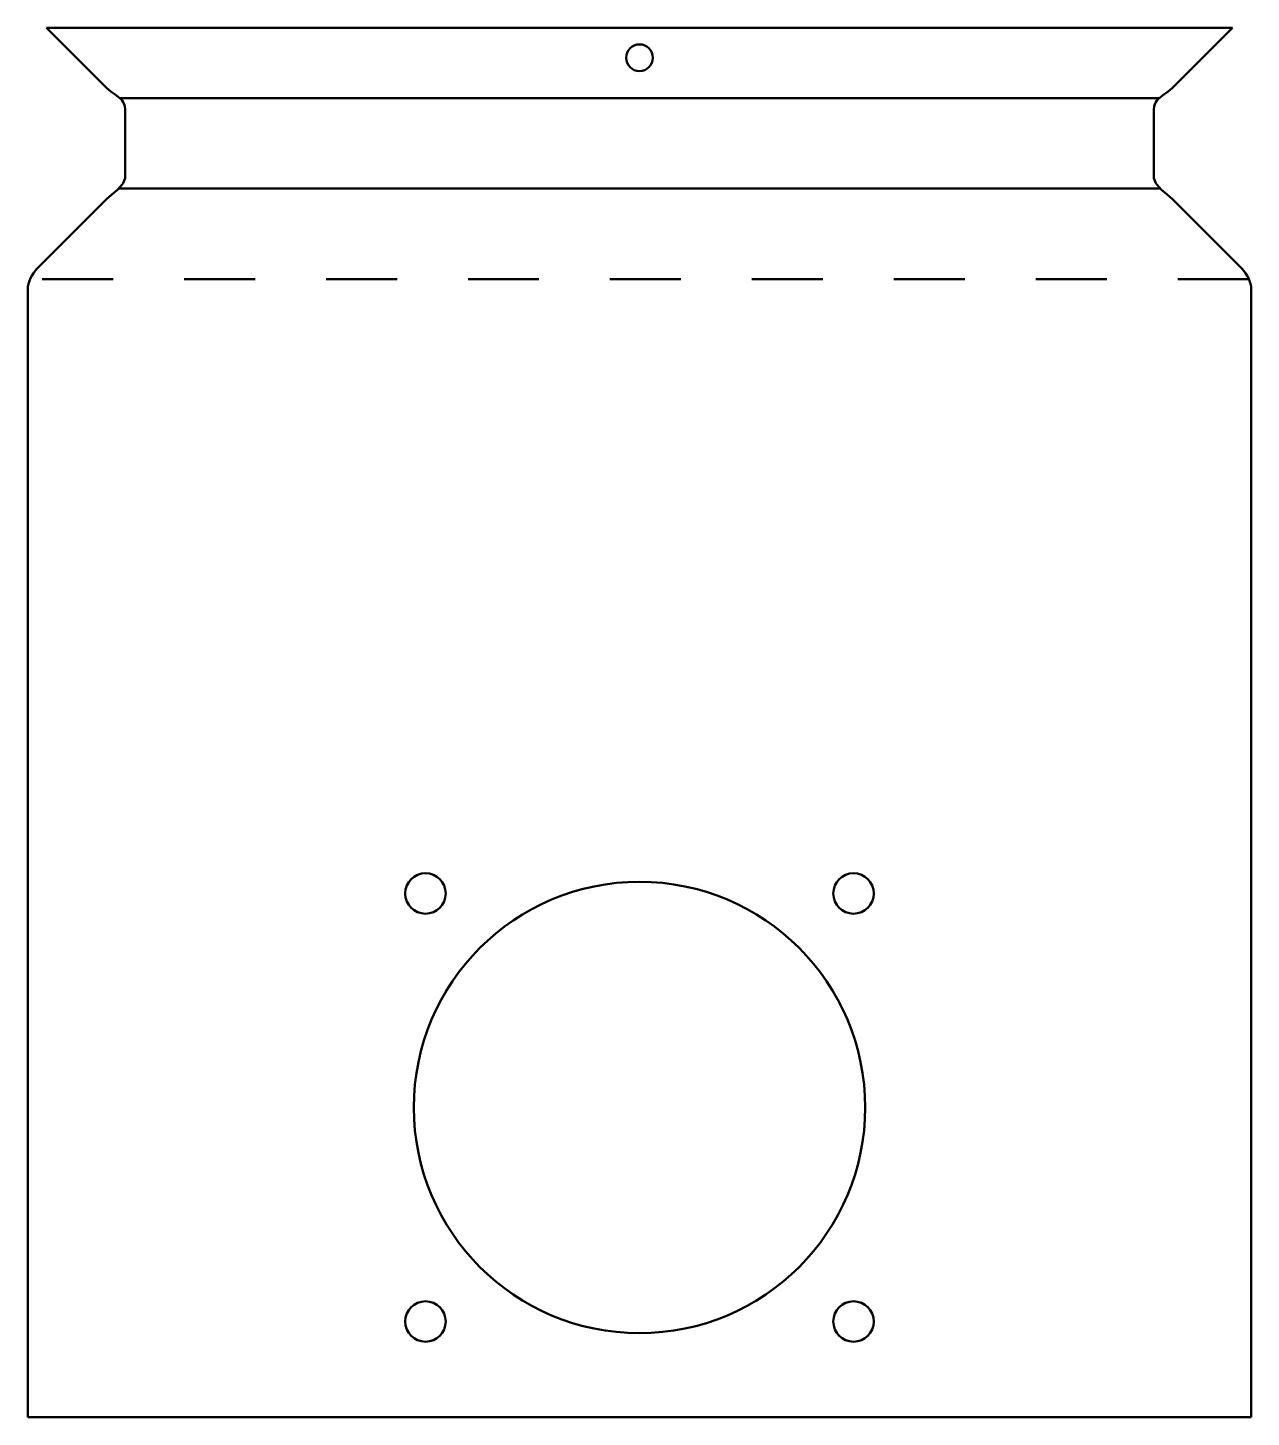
# Model space of a CAD drawing. Header units: inches. Extents: x -0.06 to 7.8, y -7.38 to 1.55.
import ezdxf

# ---------------------------------------------------------------- set-up
doc = ezdxf.new("R2010")
doc.units = ezdxf.units.IN
doc.header["$MEASUREMENT"] = 0
doc.linetypes.add('Dashed Space', pattern=[0.912, 0.456, -0.456])
for name, color, linetype, lineweight in [('IV_BEND', 3, 'Continuous', 50), ('IV_BEND_DOWN', 3, 'Dashed Space', 50), ('IV_EXTERIOR_PROFILES', 7, 'Continuous', 50), ('IV_INTERIOR_PROFILES', 7, 'Continuous', 50)]:
    doc.layers.add(name, color=color, linetype=linetype, lineweight=lineweight)

msp = doc.modelspace()

# ---------------------------------------------------------------- linework, layer by layer
at = {"layer": 'IV_BEND'}
for p, q in [((0.5314, 1.0936), (7.2086, 1.0936)), ((0.5236, 0.5129), (7.2164, 0.5129))]:
    msp.add_line(p, q, dxfattribs=at)
at = {"layer": 'IV_BEND_DOWN'}
msp.add_line((7.7842, -0.0679), (-0.0442, -0.0679), dxfattribs=at)
at = {"layer": 'IV_EXTERIOR_PROFILES'}
for p, q in [((0.06, 1.5464), (0.445, 1.1614)), ((7.68, 1.5464), (0.06, 1.5464)), ((7.295, 1.1614), (7.68, 1.5464)), ((0.445, 1.1614), (0.4622, 1.1459)), ((7.295, 1.1614), (7.2778, 1.1459)), ((0.4622, 1.1459), (0.4814, 1.1314)), ((0.4814, 1.1314), (0.5014, 1.1173)), ((0.5014, 1.1173), (0.5207, 1.1027)), ((0.5207, 1.1027), (0.5381, 1.087)), ((0.5381, 1.087), (0.5456, 1.0785)), ((0.5456, 1.0785), (0.5521, 1.0695)), ((7.1944, 1.0785), (7.1879, 1.0695)), ((7.2019, 1.087), (7.1944, 1.0785)), ((7.2193, 1.1027), (7.2019, 1.087)), ((7.2386, 1.1173), (7.2193, 1.1027)), ((7.2586, 1.1314), (7.2386, 1.1173)), ((7.2778, 1.1459), (7.2586, 1.1314)), ((0.5521, 1.0695), (0.5575, 1.0597)), ((0.5575, 1.0597), (0.5616, 1.0493)), ((0.5616, 1.0493), (0.5641, 1.038)), ((0.5641, 1.038), (0.565, 1.0257)), ((0.565, 1.0257), (0.565, 0.5807)), ((7.1759, 1.038), (7.175, 1.0257)), ((7.175, 0.5807), (7.175, 1.0257)), ((7.1784, 1.0493), (7.1759, 1.038)), ((7.1825, 1.0597), (7.1784, 1.0493)), ((7.1879, 1.0695), (7.1825, 1.0597)), ((0.5321, 0.5216), (0.5463, 0.5391)), ((0.5463, 0.5391), (0.5523, 0.5486)), ((0.5523, 0.5486), (0.5575, 0.5587)), ((0.5575, 0.5587), (0.5618, 0.5694)), ((0.5618, 0.5694), (0.565, 0.5807)), ((7.1782, 0.5694), (7.175, 0.5807)), ((7.1825, 0.5587), (7.1782, 0.5694)), ((7.1877, 0.5486), (7.1825, 0.5587)), ((7.1937, 0.5391), (7.1877, 0.5486)), ((7.2079, 0.5216), (7.1937, 0.5391)), ((0.445, 0.445), (0.4618, 0.4605)), ((0.4618, 0.4605), (0.4798, 0.4754)), ((0.4798, 0.4754), (0.5157, 0.5054)), ((0.5157, 0.5054), (0.5321, 0.5216)), ((7.2243, 0.5054), (7.2079, 0.5216)), ((7.2602, 0.4754), (7.2243, 0.5054)), ((7.2782, 0.4605), (7.2602, 0.4754)), ((7.295, 0.445), (7.2782, 0.4605)), ((0, 0), (0.445, 0.445)), ((7.295, 0.445), (7.74, 0)), ((0, 0), (-0.0117, -0.0149)), ((7.74, 0), (7.7517, -0.0149)), ((-0.0494, -0.0804), (-0.0551, -0.0982)), ((-0.0419, -0.0631), (-0.0494, -0.0804)), ((-0.033, -0.0465), (-0.0419, -0.0631)), ((-0.0228, -0.0304), (-0.033, -0.0465)), ((-0.0117, -0.0149), (-0.0228, -0.0304)), ((7.7517, -0.0149), (7.7628, -0.0304)), ((7.7628, -0.0304), (7.773, -0.0465)), ((7.773, -0.0465), (7.7819, -0.0631)), ((7.7819, -0.0631), (7.7894, -0.0804)), ((7.7894, -0.0804), (7.7951, -0.0982)), ((-0.0587, -0.1167), (-0.06, -0.1357)), ((-0.06, -0.1357), (-0.06, -7.3807)), ((-0.0551, -0.0982), (-0.0587, -0.1167)), ((7.7951, -0.0982), (7.7987, -0.1167)), ((7.7987, -0.1167), (7.8, -0.1357)), ((7.8, -7.3807), (7.8, -0.1357)), ((-0.06, -7.3807), (7.8, -7.3807))]:
    msp.add_line(p, q, dxfattribs=at)
at = {"layer": 'IV_INTERIOR_PROFILES'}
for centre, radius in [((3.87, 1.3539), 0.086), ((2.495, -4.0157), 0.13), ((5.245, -4.0157), 0.13), ((3.87, -5.3907), 1.45), ((2.495, -6.7657), 0.13), ((5.245, -6.7657), 0.13)]:
    msp.add_circle(centre, radius, dxfattribs=at)

doc.saveas('drawing.dxf')
